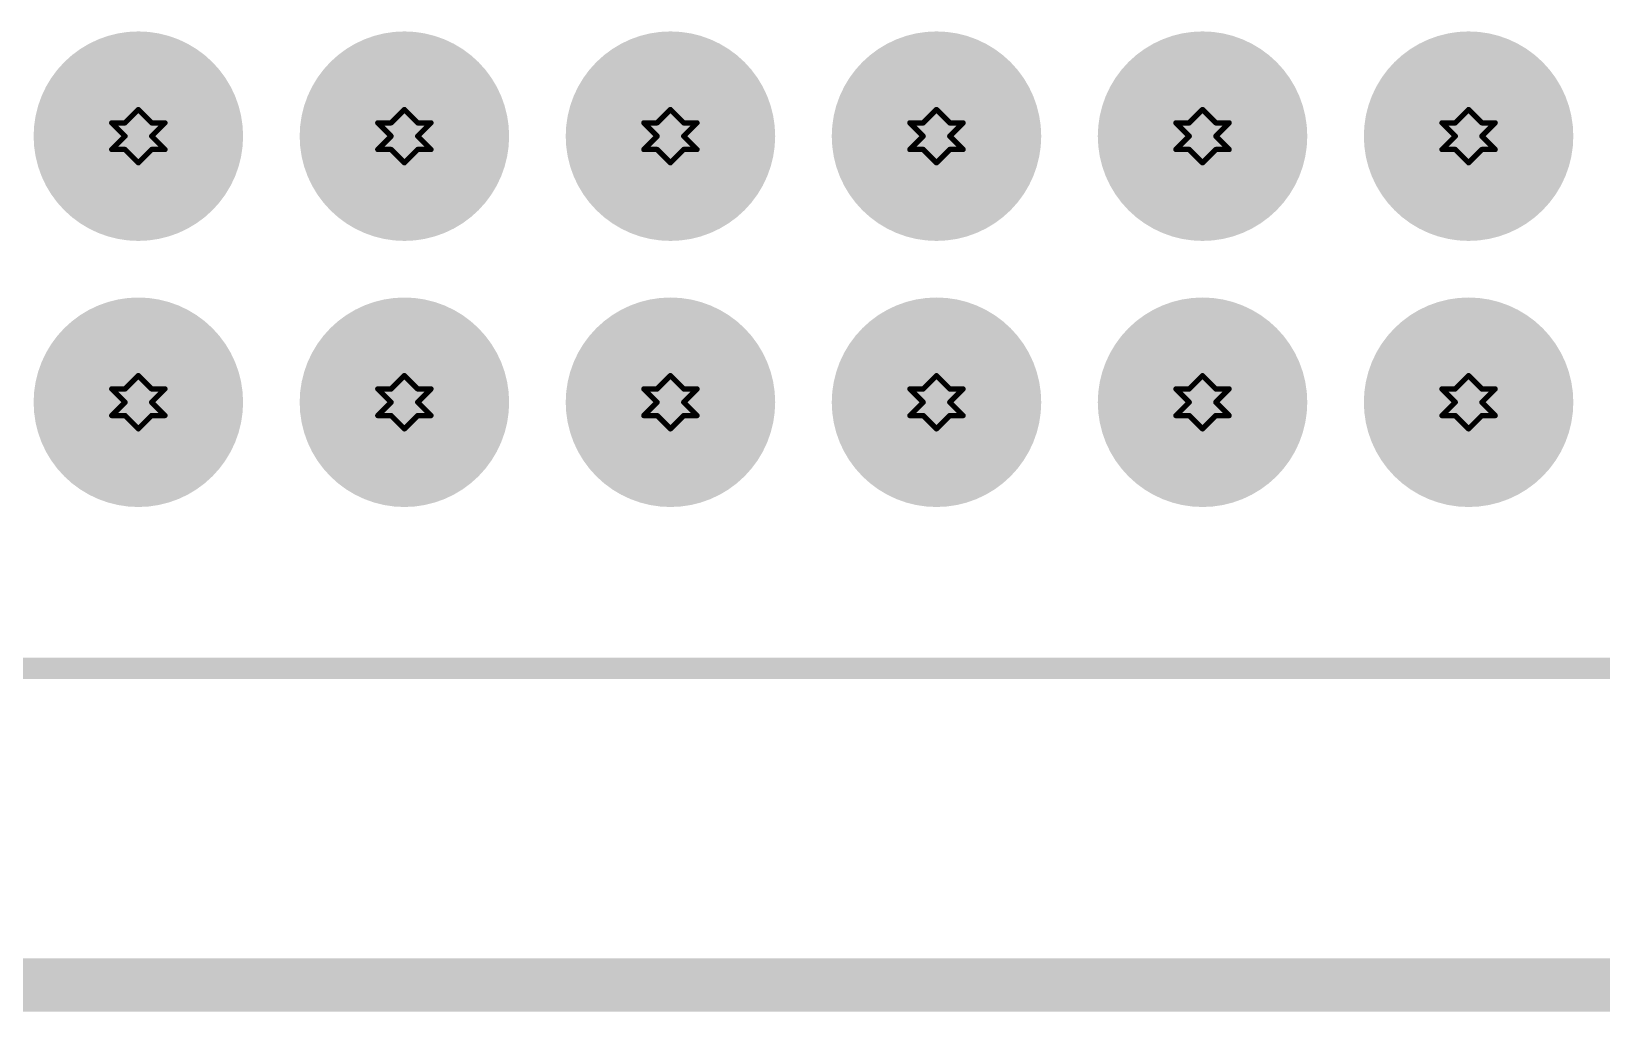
# Model space of a CAD drawing. Header units: millimetres. Extents: x 3.26 to 13.14, y 5.38 to 10.83.
# Drawn here: x 8.16 to 8.75, y 5.99 to 6.358 of the extents above; entities that cross this region are included whole.
import ezdxf

# ---------------------------------------------------------------- set-up
doc = ezdxf.new("R2010")
doc.units = ezdxf.units.MM
doc.header["$MEASUREMENT"] = 0
for name, color, linetype in [('BottomLayer', 5, 'Continuous'), ('BottomSolder', 6, 'Continuous'), ('DrillDrawing', 1, 'Continuous'), ('KeepOutLayer', 6, 'Continuous'), ('Mechanical1', 6, 'Continuous'), ('MultiLayer', 9, 'Continuous'), ('TopLayer', 1, 'Continuous'), ('TopSolder', 216, 'Continuous'), ('ViaHoleLayer', 16, 'Continuous')]:
    doc.layers.add(name, color=color, linetype=linetype)

msp = doc.modelspace()

# ---------------------------------------------------------------- linework, layer by layer
at = {"layer": 'BottomLayer', "const_width": 0.03937}
for points in [[(8.18032, 6.319, 1), (8.21969, 6.319, 1)], [(8.28032, 6.319, 1), (8.31969, 6.319, 1)], [(8.38032, 6.319, 1), (8.41969, 6.319, 1)], [(8.48032, 6.319, 1), (8.51969, 6.319, 1)], [(8.58032, 6.319, 1), (8.61969, 6.319, 1)], [(8.68032, 6.319, 1), (8.71969, 6.319, 1)], [(8.18032, 6.219, 1), (8.21969, 6.219, 1)], [(8.28032, 6.219, 1), (8.31969, 6.219, 1)], [(8.38032, 6.219, 1), (8.41969, 6.219, 1)], [(8.48032, 6.219, 1), (8.51969, 6.219, 1)], [(8.58032, 6.219, 1), (8.61969, 6.219, 1)], [(8.68032, 6.219, 1), (8.71969, 6.219, 1)]]:
    msp.add_lwpolyline(points, format="xyb", close=True, dxfattribs=at)
at = {"layer": 'BottomSolder', "const_width": 0.03937}
for points in [[(8.18032, 6.319, 1), (8.21969, 6.319, 1)], [(8.28032, 6.319, 1), (8.31969, 6.319, 1)], [(8.38032, 6.319, 1), (8.41969, 6.319, 1)], [(8.48032, 6.319, 1), (8.51969, 6.319, 1)], [(8.58032, 6.319, 1), (8.61969, 6.319, 1)], [(8.68032, 6.319, 1), (8.71969, 6.319, 1)], [(8.18032, 6.219, 1), (8.21969, 6.219, 1)], [(8.28032, 6.219, 1), (8.31969, 6.219, 1)], [(8.38032, 6.219, 1), (8.41969, 6.219, 1)], [(8.48032, 6.219, 1), (8.51969, 6.219, 1)], [(8.58032, 6.219, 1), (8.61969, 6.219, 1)], [(8.68032, 6.219, 1), (8.71969, 6.219, 1)]]:
    msp.add_lwpolyline(points, format="xyb", close=True, dxfattribs=at)
at = {"layer": 'DrillDrawing', "const_width": 0.002}
for points in [[(8.195, 6.324), (8.2, 6.329)], [(8.2, 6.329), (8.205, 6.324)], [(8.295, 6.324), (8.3, 6.329)], [(8.3, 6.329), (8.305, 6.324)], [(8.395, 6.324), (8.4, 6.329)], [(8.4, 6.329), (8.405, 6.324)], [(8.495, 6.324), (8.5, 6.329)], [(8.5, 6.329), (8.505, 6.324)], [(8.595, 6.324), (8.6, 6.329)], [(8.6, 6.329), (8.605, 6.324)], [(8.695, 6.324), (8.7, 6.329)], [(8.7, 6.329), (8.705, 6.324)], [(8.19, 6.324), (8.195, 6.319)], [(8.19, 6.324), (8.195, 6.324)], [(8.205, 6.324), (8.21, 6.324)], [(8.205, 6.319), (8.21, 6.324)], [(8.29, 6.324), (8.295, 6.319)], [(8.29, 6.324), (8.295, 6.324)], [(8.305, 6.324), (8.31, 6.324)], [(8.305, 6.319), (8.31, 6.324)], [(8.39, 6.324), (8.395, 6.319)], [(8.39, 6.324), (8.395, 6.324)], [(8.405, 6.324), (8.41, 6.324)], [(8.405, 6.319), (8.41, 6.324)], [(8.49, 6.324), (8.495, 6.319)], [(8.49, 6.324), (8.495, 6.324)], [(8.505, 6.324), (8.51, 6.324)], [(8.505, 6.319), (8.51, 6.324)], [(8.59, 6.324), (8.595, 6.319)], [(8.59, 6.324), (8.595, 6.324)], [(8.605, 6.324), (8.61, 6.324)], [(8.605, 6.319), (8.61, 6.324)], [(8.69, 6.324), (8.695, 6.319)], [(8.69, 6.324), (8.695, 6.324)], [(8.705, 6.324), (8.71, 6.324)], [(8.705, 6.319), (8.71, 6.324)], [(8.19, 6.314), (8.195, 6.319)], [(8.205, 6.319), (8.21, 6.314)], [(8.29, 6.314), (8.295, 6.319)], [(8.305, 6.319), (8.31, 6.314)], [(8.39, 6.314), (8.395, 6.319)], [(8.405, 6.319), (8.41, 6.314)], [(8.49, 6.314), (8.495, 6.319)], [(8.505, 6.319), (8.51, 6.314)], [(8.59, 6.314), (8.595, 6.319)], [(8.605, 6.319), (8.61, 6.314)], [(8.69, 6.314), (8.695, 6.319)], [(8.705, 6.319), (8.71, 6.314)], [(8.19, 6.314), (8.195, 6.314)], [(8.195, 6.314), (8.2, 6.309)], [(8.2, 6.309), (8.205, 6.314)], [(8.205, 6.314), (8.21, 6.314)], [(8.29, 6.314), (8.295, 6.314)], [(8.295, 6.314), (8.3, 6.309)], [(8.3, 6.309), (8.305, 6.314)], [(8.305, 6.314), (8.31, 6.314)], [(8.39, 6.314), (8.395, 6.314)], [(8.395, 6.314), (8.4, 6.309)], [(8.4, 6.309), (8.405, 6.314)], [(8.405, 6.314), (8.41, 6.314)], [(8.49, 6.314), (8.495, 6.314)], [(8.495, 6.314), (8.5, 6.309)], [(8.5, 6.309), (8.505, 6.314)], [(8.505, 6.314), (8.51, 6.314)], [(8.59, 6.314), (8.595, 6.314)], [(8.595, 6.314), (8.6, 6.309)], [(8.6, 6.309), (8.605, 6.314)], [(8.605, 6.314), (8.61, 6.314)], [(8.69, 6.314), (8.695, 6.314)], [(8.695, 6.314), (8.7, 6.309)], [(8.7, 6.309), (8.705, 6.314)], [(8.705, 6.314), (8.71, 6.314)], [(8.195, 6.224), (8.2, 6.229)], [(8.2, 6.229), (8.205, 6.224)], [(8.295, 6.224), (8.3, 6.229)], [(8.3, 6.229), (8.305, 6.224)], [(8.395, 6.224), (8.4, 6.229)], [(8.4, 6.229), (8.405, 6.224)], [(8.495, 6.224), (8.5, 6.229)], [(8.5, 6.229), (8.505, 6.224)], [(8.595, 6.224), (8.6, 6.229)], [(8.6, 6.229), (8.605, 6.224)], [(8.695, 6.224), (8.7, 6.229)], [(8.7, 6.229), (8.705, 6.224)], [(8.19, 6.224), (8.195, 6.219)], [(8.19, 6.224), (8.195, 6.224)], [(8.205, 6.224), (8.21, 6.224)], [(8.205, 6.219), (8.21, 6.224)], [(8.29, 6.224), (8.295, 6.219)], [(8.29, 6.224), (8.295, 6.224)], [(8.305, 6.224), (8.31, 6.224)], [(8.305, 6.219), (8.31, 6.224)], [(8.39, 6.224), (8.395, 6.219)], [(8.39, 6.224), (8.395, 6.224)], [(8.405, 6.224), (8.41, 6.224)], [(8.405, 6.219), (8.41, 6.224)], [(8.49, 6.224), (8.495, 6.219)], [(8.49, 6.224), (8.495, 6.224)], [(8.505, 6.224), (8.51, 6.224)], [(8.505, 6.219), (8.51, 6.224)], [(8.59, 6.224), (8.595, 6.219)], [(8.59, 6.224), (8.595, 6.224)], [(8.605, 6.224), (8.61, 6.224)], [(8.605, 6.219), (8.61, 6.224)], [(8.69, 6.224), (8.695, 6.219)], [(8.69, 6.224), (8.695, 6.224)], [(8.705, 6.224), (8.71, 6.224)], [(8.705, 6.219), (8.71, 6.224)], [(8.19, 6.214), (8.195, 6.219)], [(8.19, 6.214), (8.195, 6.214)], [(8.195, 6.214), (8.2, 6.209)], [(8.2, 6.209), (8.205, 6.214)], [(8.205, 6.219), (8.21, 6.214)], [(8.205, 6.214), (8.21, 6.214)], [(8.29, 6.214), (8.295, 6.219)], [(8.29, 6.214), (8.295, 6.214)], [(8.295, 6.214), (8.3, 6.209)], [(8.3, 6.209), (8.305, 6.214)], [(8.305, 6.219), (8.31, 6.214)], [(8.305, 6.214), (8.31, 6.214)], [(8.39, 6.214), (8.395, 6.219)], [(8.39, 6.214), (8.395, 6.214)], [(8.395, 6.214), (8.4, 6.209)], [(8.4, 6.209), (8.405, 6.214)], [(8.405, 6.219), (8.41, 6.214)], [(8.405, 6.214), (8.41, 6.214)], [(8.49, 6.214), (8.495, 6.219)], [(8.49, 6.214), (8.495, 6.214)], [(8.495, 6.214), (8.5, 6.209)], [(8.5, 6.209), (8.505, 6.214)], [(8.505, 6.219), (8.51, 6.214)], [(8.505, 6.214), (8.51, 6.214)], [(8.59, 6.214), (8.595, 6.219)], [(8.59, 6.214), (8.595, 6.214)], [(8.595, 6.214), (8.6, 6.209)], [(8.6, 6.209), (8.605, 6.214)], [(8.605, 6.219), (8.61, 6.214)], [(8.605, 6.214), (8.61, 6.214)], [(8.69, 6.214), (8.695, 6.219)], [(8.69, 6.214), (8.695, 6.214)], [(8.695, 6.214), (8.7, 6.209)], [(8.7, 6.209), (8.705, 6.214)], [(8.705, 6.219), (8.71, 6.214)], [(8.705, 6.214), (8.71, 6.214)]]:
    msp.add_lwpolyline(points, dxfattribs=at)
at = {"layer": 'DrillDrawing', "const_width": 0.001}
for points in [[(8.1995, 6.329, 1), (8.2005, 6.329, 1)], [(8.1995, 6.329, 1), (8.2005, 6.329, 1)], [(8.2995, 6.329, 1), (8.3005, 6.329, 1)], [(8.2995, 6.329, 1), (8.3005, 6.329, 1)], [(8.3995, 6.329, 1), (8.4005, 6.329, 1)], [(8.3995, 6.329, 1), (8.4005, 6.329, 1)], [(8.4995, 6.329, 1), (8.5005, 6.329, 1)], [(8.4995, 6.329, 1), (8.5005, 6.329, 1)], [(8.5995, 6.329, 1), (8.6005, 6.329, 1)], [(8.5995, 6.329, 1), (8.6005, 6.329, 1)], [(8.6995, 6.329, 1), (8.7005, 6.329, 1)], [(8.6995, 6.329, 1), (8.7005, 6.329, 1)], [(8.1895, 6.324, 1), (8.1905, 6.324, 1)], [(8.1895, 6.324, 1), (8.1905, 6.324, 1)], [(8.1945, 6.324, 1), (8.1955, 6.324, 1)], [(8.1945, 6.324, 1), (8.1955, 6.324, 1)], [(8.2045, 6.324, 1), (8.2055, 6.324, 1)], [(8.2045, 6.324, 1), (8.2055, 6.324, 1)], [(8.2095, 6.324, 1), (8.2105, 6.324, 1)], [(8.2095, 6.324, 1), (8.2105, 6.324, 1)], [(8.2895, 6.324, 1), (8.2905, 6.324, 1)], [(8.2895, 6.324, 1), (8.2905, 6.324, 1)], [(8.2945, 6.324, 1), (8.2955, 6.324, 1)], [(8.2945, 6.324, 1), (8.2955, 6.324, 1)], [(8.3045, 6.324, 1), (8.3055, 6.324, 1)], [(8.3045, 6.324, 1), (8.3055, 6.324, 1)], [(8.3095, 6.324, 1), (8.3105, 6.324, 1)], [(8.3095, 6.324, 1), (8.3105, 6.324, 1)], [(8.3895, 6.324, 1), (8.3905, 6.324, 1)], [(8.3895, 6.324, 1), (8.3905, 6.324, 1)], [(8.3945, 6.324, 1), (8.3955, 6.324, 1)], [(8.3945, 6.324, 1), (8.3955, 6.324, 1)], [(8.4045, 6.324, 1), (8.4055, 6.324, 1)], [(8.4045, 6.324, 1), (8.4055, 6.324, 1)], [(8.4095, 6.324, 1), (8.4105, 6.324, 1)], [(8.4095, 6.324, 1), (8.4105, 6.324, 1)], [(8.4895, 6.324, 1), (8.4905, 6.324, 1)], [(8.4895, 6.324, 1), (8.4905, 6.324, 1)], [(8.4945, 6.324, 1), (8.4955, 6.324, 1)], [(8.4945, 6.324, 1), (8.4955, 6.324, 1)], [(8.5045, 6.324, 1), (8.5055, 6.324, 1)], [(8.5045, 6.324, 1), (8.5055, 6.324, 1)], [(8.5095, 6.324, 1), (8.5105, 6.324, 1)], [(8.5095, 6.324, 1), (8.5105, 6.324, 1)], [(8.5895, 6.324, 1), (8.5905, 6.324, 1)], [(8.5895, 6.324, 1), (8.5905, 6.324, 1)], [(8.5945, 6.324, 1), (8.5955, 6.324, 1)], [(8.5945, 6.324, 1), (8.5955, 6.324, 1)], [(8.6045, 6.324, 1), (8.6055, 6.324, 1)], [(8.6045, 6.324, 1), (8.6055, 6.324, 1)], [(8.6095, 6.324, 1), (8.6105, 6.324, 1)], [(8.6095, 6.324, 1), (8.6105, 6.324, 1)], [(8.6895, 6.324, 1), (8.6905, 6.324, 1)], [(8.6895, 6.324, 1), (8.6905, 6.324, 1)], [(8.6945, 6.324, 1), (8.6955, 6.324, 1)], [(8.6945, 6.324, 1), (8.6955, 6.324, 1)], [(8.7045, 6.324, 1), (8.7055, 6.324, 1)], [(8.7045, 6.324, 1), (8.7055, 6.324, 1)], [(8.7095, 6.324, 1), (8.7105, 6.324, 1)], [(8.7095, 6.324, 1), (8.7105, 6.324, 1)], [(8.1945, 6.319, 1), (8.1955, 6.319, 1)], [(8.1945, 6.319, 1), (8.1955, 6.319, 1)], [(8.2045, 6.319, 1), (8.2055, 6.319, 1)], [(8.2045, 6.319, 1), (8.2055, 6.319, 1)], [(8.2945, 6.319, 1), (8.2955, 6.319, 1)], [(8.2945, 6.319, 1), (8.2955, 6.319, 1)], [(8.3045, 6.319, 1), (8.3055, 6.319, 1)], [(8.3045, 6.319, 1), (8.3055, 6.319, 1)], [(8.3945, 6.319, 1), (8.3955, 6.319, 1)], [(8.3945, 6.319, 1), (8.3955, 6.319, 1)], [(8.4045, 6.319, 1), (8.4055, 6.319, 1)], [(8.4045, 6.319, 1), (8.4055, 6.319, 1)], [(8.4945, 6.319, 1), (8.4955, 6.319, 1)], [(8.4945, 6.319, 1), (8.4955, 6.319, 1)], [(8.5045, 6.319, 1), (8.5055, 6.319, 1)], [(8.5045, 6.319, 1), (8.5055, 6.319, 1)], [(8.5945, 6.319, 1), (8.5955, 6.319, 1)], [(8.5945, 6.319, 1), (8.5955, 6.319, 1)], [(8.6045, 6.319, 1), (8.6055, 6.319, 1)], [(8.6045, 6.319, 1), (8.6055, 6.319, 1)], [(8.6945, 6.319, 1), (8.6955, 6.319, 1)], [(8.6945, 6.319, 1), (8.6955, 6.319, 1)], [(8.7045, 6.319, 1), (8.7055, 6.319, 1)], [(8.7045, 6.319, 1), (8.7055, 6.319, 1)], [(8.1895, 6.314, 1), (8.1905, 6.314, 1)], [(8.1895, 6.314, 1), (8.1905, 6.314, 1)], [(8.1945, 6.314, 1), (8.1955, 6.314, 1)], [(8.1945, 6.314, 1), (8.1955, 6.314, 1)], [(8.1995, 6.309, 1), (8.2005, 6.309, 1)], [(8.1995, 6.309, 1), (8.2005, 6.309, 1)], [(8.2045, 6.314, 1), (8.2055, 6.314, 1)], [(8.2045, 6.314, 1), (8.2055, 6.314, 1)], [(8.2095, 6.314, 1), (8.2105, 6.314, 1)], [(8.2095, 6.314, 1), (8.2105, 6.314, 1)], [(8.2895, 6.314, 1), (8.2905, 6.314, 1)], [(8.2895, 6.314, 1), (8.2905, 6.314, 1)], [(8.2945, 6.314, 1), (8.2955, 6.314, 1)], [(8.2945, 6.314, 1), (8.2955, 6.314, 1)], [(8.2995, 6.309, 1), (8.3005, 6.309, 1)], [(8.2995, 6.309, 1), (8.3005, 6.309, 1)], [(8.3045, 6.314, 1), (8.3055, 6.314, 1)], [(8.3045, 6.314, 1), (8.3055, 6.314, 1)], [(8.3095, 6.314, 1), (8.3105, 6.314, 1)], [(8.3095, 6.314, 1), (8.3105, 6.314, 1)], [(8.3895, 6.314, 1), (8.3905, 6.314, 1)], [(8.3895, 6.314, 1), (8.3905, 6.314, 1)], [(8.3945, 6.314, 1), (8.3955, 6.314, 1)], [(8.3945, 6.314, 1), (8.3955, 6.314, 1)], [(8.3995, 6.309, 1), (8.4005, 6.309, 1)], [(8.3995, 6.309, 1), (8.4005, 6.309, 1)], [(8.4045, 6.314, 1), (8.4055, 6.314, 1)], [(8.4045, 6.314, 1), (8.4055, 6.314, 1)], [(8.4095, 6.314, 1), (8.4105, 6.314, 1)], [(8.4095, 6.314, 1), (8.4105, 6.314, 1)], [(8.4895, 6.314, 1), (8.4905, 6.314, 1)], [(8.4895, 6.314, 1), (8.4905, 6.314, 1)], [(8.4945, 6.314, 1), (8.4955, 6.314, 1)], [(8.4945, 6.314, 1), (8.4955, 6.314, 1)], [(8.4995, 6.309, 1), (8.5005, 6.309, 1)], [(8.4995, 6.309, 1), (8.5005, 6.309, 1)], [(8.5045, 6.314, 1), (8.5055, 6.314, 1)], [(8.5045, 6.314, 1), (8.5055, 6.314, 1)], [(8.5095, 6.314, 1), (8.5105, 6.314, 1)], [(8.5095, 6.314, 1), (8.5105, 6.314, 1)], [(8.5895, 6.314, 1), (8.5905, 6.314, 1)], [(8.5895, 6.314, 1), (8.5905, 6.314, 1)], [(8.5945, 6.314, 1), (8.5955, 6.314, 1)], [(8.5945, 6.314, 1), (8.5955, 6.314, 1)], [(8.5995, 6.309, 1), (8.6005, 6.309, 1)], [(8.5995, 6.309, 1), (8.6005, 6.309, 1)], [(8.6045, 6.314, 1), (8.6055, 6.314, 1)], [(8.6045, 6.314, 1), (8.6055, 6.314, 1)], [(8.6095, 6.314, 1), (8.6105, 6.314, 1)], [(8.6095, 6.314, 1), (8.6105, 6.314, 1)], [(8.6895, 6.314, 1), (8.6905, 6.314, 1)], [(8.6895, 6.314, 1), (8.6905, 6.314, 1)], [(8.6945, 6.314, 1), (8.6955, 6.314, 1)], [(8.6945, 6.314, 1), (8.6955, 6.314, 1)], [(8.6995, 6.309, 1), (8.7005, 6.309, 1)], [(8.6995, 6.309, 1), (8.7005, 6.309, 1)], [(8.7045, 6.314, 1), (8.7055, 6.314, 1)], [(8.7045, 6.314, 1), (8.7055, 6.314, 1)], [(8.7095, 6.314, 1), (8.7105, 6.314, 1)], [(8.7095, 6.314, 1), (8.7105, 6.314, 1)], [(8.1995, 6.229, 1), (8.2005, 6.229, 1)], [(8.1995, 6.229, 1), (8.2005, 6.229, 1)], [(8.2995, 6.229, 1), (8.3005, 6.229, 1)], [(8.2995, 6.229, 1), (8.3005, 6.229, 1)], [(8.3995, 6.229, 1), (8.4005, 6.229, 1)], [(8.3995, 6.229, 1), (8.4005, 6.229, 1)], [(8.4995, 6.229, 1), (8.5005, 6.229, 1)], [(8.4995, 6.229, 1), (8.5005, 6.229, 1)], [(8.5995, 6.229, 1), (8.6005, 6.229, 1)], [(8.5995, 6.229, 1), (8.6005, 6.229, 1)], [(8.6995, 6.229, 1), (8.7005, 6.229, 1)], [(8.6995, 6.229, 1), (8.7005, 6.229, 1)], [(8.1895, 6.224, 1), (8.1905, 6.224, 1)], [(8.1895, 6.224, 1), (8.1905, 6.224, 1)], [(8.1945, 6.224, 1), (8.1955, 6.224, 1)], [(8.1945, 6.224, 1), (8.1955, 6.224, 1)], [(8.2045, 6.224, 1), (8.2055, 6.224, 1)], [(8.2045, 6.224, 1), (8.2055, 6.224, 1)], [(8.2095, 6.224, 1), (8.2105, 6.224, 1)], [(8.2095, 6.224, 1), (8.2105, 6.224, 1)], [(8.2895, 6.224, 1), (8.2905, 6.224, 1)], [(8.2895, 6.224, 1), (8.2905, 6.224, 1)], [(8.2945, 6.224, 1), (8.2955, 6.224, 1)], [(8.2945, 6.224, 1), (8.2955, 6.224, 1)], [(8.3045, 6.224, 1), (8.3055, 6.224, 1)], [(8.3045, 6.224, 1), (8.3055, 6.224, 1)], [(8.3095, 6.224, 1), (8.3105, 6.224, 1)], [(8.3095, 6.224, 1), (8.3105, 6.224, 1)], [(8.3895, 6.224, 1), (8.3905, 6.224, 1)], [(8.3895, 6.224, 1), (8.3905, 6.224, 1)], [(8.3945, 6.224, 1), (8.3955, 6.224, 1)], [(8.3945, 6.224, 1), (8.3955, 6.224, 1)], [(8.4045, 6.224, 1), (8.4055, 6.224, 1)], [(8.4045, 6.224, 1), (8.4055, 6.224, 1)], [(8.4095, 6.224, 1), (8.4105, 6.224, 1)], [(8.4095, 6.224, 1), (8.4105, 6.224, 1)], [(8.4895, 6.224, 1), (8.4905, 6.224, 1)], [(8.4895, 6.224, 1), (8.4905, 6.224, 1)], [(8.4945, 6.224, 1), (8.4955, 6.224, 1)], [(8.4945, 6.224, 1), (8.4955, 6.224, 1)], [(8.5045, 6.224, 1), (8.5055, 6.224, 1)], [(8.5045, 6.224, 1), (8.5055, 6.224, 1)], [(8.5095, 6.224, 1), (8.5105, 6.224, 1)], [(8.5095, 6.224, 1), (8.5105, 6.224, 1)], [(8.5895, 6.224, 1), (8.5905, 6.224, 1)], [(8.5895, 6.224, 1), (8.5905, 6.224, 1)], [(8.5945, 6.224, 1), (8.5955, 6.224, 1)], [(8.5945, 6.224, 1), (8.5955, 6.224, 1)], [(8.6045, 6.224, 1), (8.6055, 6.224, 1)], [(8.6045, 6.224, 1), (8.6055, 6.224, 1)], [(8.6095, 6.224, 1), (8.6105, 6.224, 1)], [(8.6095, 6.224, 1), (8.6105, 6.224, 1)], [(8.6895, 6.224, 1), (8.6905, 6.224, 1)], [(8.6895, 6.224, 1), (8.6905, 6.224, 1)], [(8.6945, 6.224, 1), (8.6955, 6.224, 1)], [(8.6945, 6.224, 1), (8.6955, 6.224, 1)], [(8.7045, 6.224, 1), (8.7055, 6.224, 1)], [(8.7045, 6.224, 1), (8.7055, 6.224, 1)], [(8.7095, 6.224, 1), (8.7105, 6.224, 1)], [(8.7095, 6.224, 1), (8.7105, 6.224, 1)], [(8.1895, 6.214, 1), (8.1905, 6.214, 1)], [(8.1895, 6.214, 1), (8.1905, 6.214, 1)], [(8.1945, 6.219, 1), (8.1955, 6.219, 1)], [(8.1945, 6.219, 1), (8.1955, 6.219, 1)], [(8.1945, 6.214, 1), (8.1955, 6.214, 1)], [(8.1945, 6.214, 1), (8.1955, 6.214, 1)], [(8.2045, 6.219, 1), (8.2055, 6.219, 1)], [(8.2045, 6.219, 1), (8.2055, 6.219, 1)], [(8.2045, 6.214, 1), (8.2055, 6.214, 1)], [(8.2045, 6.214, 1), (8.2055, 6.214, 1)], [(8.2095, 6.214, 1), (8.2105, 6.214, 1)], [(8.2095, 6.214, 1), (8.2105, 6.214, 1)], [(8.2895, 6.214, 1), (8.2905, 6.214, 1)], [(8.2895, 6.214, 1), (8.2905, 6.214, 1)], [(8.2945, 6.219, 1), (8.2955, 6.219, 1)], [(8.2945, 6.219, 1), (8.2955, 6.219, 1)], [(8.2945, 6.214, 1), (8.2955, 6.214, 1)], [(8.2945, 6.214, 1), (8.2955, 6.214, 1)], [(8.3045, 6.219, 1), (8.3055, 6.219, 1)], [(8.3045, 6.219, 1), (8.3055, 6.219, 1)], [(8.3045, 6.214, 1), (8.3055, 6.214, 1)], [(8.3045, 6.214, 1), (8.3055, 6.214, 1)], [(8.3095, 6.214, 1), (8.3105, 6.214, 1)], [(8.3095, 6.214, 1), (8.3105, 6.214, 1)], [(8.3895, 6.214, 1), (8.3905, 6.214, 1)], [(8.3895, 6.214, 1), (8.3905, 6.214, 1)], [(8.3945, 6.219, 1), (8.3955, 6.219, 1)], [(8.3945, 6.219, 1), (8.3955, 6.219, 1)], [(8.3945, 6.214, 1), (8.3955, 6.214, 1)], [(8.3945, 6.214, 1), (8.3955, 6.214, 1)], [(8.4045, 6.219, 1), (8.4055, 6.219, 1)], [(8.4045, 6.219, 1), (8.4055, 6.219, 1)], [(8.4045, 6.214, 1), (8.4055, 6.214, 1)], [(8.4045, 6.214, 1), (8.4055, 6.214, 1)], [(8.4095, 6.214, 1), (8.4105, 6.214, 1)], [(8.4095, 6.214, 1), (8.4105, 6.214, 1)], [(8.4895, 6.214, 1), (8.4905, 6.214, 1)], [(8.4895, 6.214, 1), (8.4905, 6.214, 1)], [(8.4945, 6.219, 1), (8.4955, 6.219, 1)], [(8.4945, 6.219, 1), (8.4955, 6.219, 1)], [(8.4945, 6.214, 1), (8.4955, 6.214, 1)], [(8.4945, 6.214, 1), (8.4955, 6.214, 1)], [(8.5045, 6.219, 1), (8.5055, 6.219, 1)], [(8.5045, 6.219, 1), (8.5055, 6.219, 1)], [(8.5045, 6.214, 1), (8.5055, 6.214, 1)], [(8.5045, 6.214, 1), (8.5055, 6.214, 1)], [(8.5095, 6.214, 1), (8.5105, 6.214, 1)], [(8.5095, 6.214, 1), (8.5105, 6.214, 1)], [(8.5895, 6.214, 1), (8.5905, 6.214, 1)], [(8.5895, 6.214, 1), (8.5905, 6.214, 1)], [(8.5945, 6.219, 1), (8.5955, 6.219, 1)], [(8.5945, 6.219, 1), (8.5955, 6.219, 1)], [(8.5945, 6.214, 1), (8.5955, 6.214, 1)], [(8.5945, 6.214, 1), (8.5955, 6.214, 1)], [(8.6045, 6.219, 1), (8.6055, 6.219, 1)], [(8.6045, 6.219, 1), (8.6055, 6.219, 1)], [(8.6045, 6.214, 1), (8.6055, 6.214, 1)], [(8.6045, 6.214, 1), (8.6055, 6.214, 1)], [(8.6095, 6.214, 1), (8.6105, 6.214, 1)], [(8.6095, 6.214, 1), (8.6105, 6.214, 1)], [(8.6895, 6.214, 1), (8.6905, 6.214, 1)], [(8.6895, 6.214, 1), (8.6905, 6.214, 1)], [(8.6945, 6.219, 1), (8.6955, 6.219, 1)], [(8.6945, 6.219, 1), (8.6955, 6.219, 1)], [(8.6945, 6.214, 1), (8.6955, 6.214, 1)], [(8.6945, 6.214, 1), (8.6955, 6.214, 1)], [(8.7045, 6.219, 1), (8.7055, 6.219, 1)], [(8.7045, 6.219, 1), (8.7055, 6.219, 1)], [(8.7045, 6.214, 1), (8.7055, 6.214, 1)], [(8.7045, 6.214, 1), (8.7055, 6.214, 1)], [(8.7095, 6.214, 1), (8.7105, 6.214, 1)], [(8.7095, 6.214, 1), (8.7105, 6.214, 1)], [(8.1995, 6.209, 1), (8.2005, 6.209, 1)], [(8.1995, 6.209, 1), (8.2005, 6.209, 1)], [(8.2995, 6.209, 1), (8.3005, 6.209, 1)], [(8.2995, 6.209, 1), (8.3005, 6.209, 1)], [(8.3995, 6.209, 1), (8.4005, 6.209, 1)], [(8.3995, 6.209, 1), (8.4005, 6.209, 1)], [(8.4995, 6.209, 1), (8.5005, 6.209, 1)], [(8.4995, 6.209, 1), (8.5005, 6.209, 1)], [(8.5995, 6.209, 1), (8.6005, 6.209, 1)], [(8.5995, 6.209, 1), (8.6005, 6.209, 1)], [(8.6995, 6.209, 1), (8.7005, 6.209, 1)], [(8.6995, 6.209, 1), (8.7005, 6.209, 1)]]:
    msp.add_lwpolyline(points, format="xyb", close=True, dxfattribs=at)
at = {"layer": 'KeepOutLayer', "const_width": 0.008}
msp.add_lwpolyline([(4.24, 6.119), (10.09, 6.119)], dxfattribs=at)
at = {"layer": 'Mechanical1', "const_width": 0.02}
msp.add_lwpolyline([(4, 6), (10.299, 6)], dxfattribs=at)
at = {"layer": 'MultiLayer', "const_width": 0.03937}
for points in [[(8.18032, 6.319, 1), (8.21969, 6.319, 1)], [(8.28032, 6.319, 1), (8.31969, 6.319, 1)], [(8.38032, 6.319, 1), (8.41969, 6.319, 1)], [(8.48032, 6.319, 1), (8.51969, 6.319, 1)], [(8.58032, 6.319, 1), (8.61969, 6.319, 1)], [(8.68032, 6.319, 1), (8.71969, 6.319, 1)], [(8.18032, 6.219, 1), (8.21969, 6.219, 1)], [(8.28032, 6.219, 1), (8.31969, 6.219, 1)], [(8.38032, 6.219, 1), (8.41969, 6.219, 1)], [(8.48032, 6.219, 1), (8.51969, 6.219, 1)], [(8.58032, 6.219, 1), (8.61969, 6.219, 1)], [(8.68032, 6.219, 1), (8.71969, 6.219, 1)]]:
    msp.add_lwpolyline(points, format="xyb", close=True, dxfattribs=at)
at = {"layer": 'TopLayer', "const_width": 0.03937}
for points in [[(8.18032, 6.319, 1), (8.21969, 6.319, 1)], [(8.28032, 6.319, 1), (8.31969, 6.319, 1)], [(8.38032, 6.319, 1), (8.41969, 6.319, 1)], [(8.48032, 6.319, 1), (8.51969, 6.319, 1)], [(8.58032, 6.319, 1), (8.61969, 6.319, 1)], [(8.68032, 6.319, 1), (8.71969, 6.319, 1)], [(8.18032, 6.219, 1), (8.21969, 6.219, 1)], [(8.28032, 6.219, 1), (8.31969, 6.219, 1)], [(8.38032, 6.219, 1), (8.41969, 6.219, 1)], [(8.48032, 6.219, 1), (8.51969, 6.219, 1)], [(8.58032, 6.219, 1), (8.61969, 6.219, 1)], [(8.68032, 6.219, 1), (8.71969, 6.219, 1)]]:
    msp.add_lwpolyline(points, format="xyb", close=True, dxfattribs=at)
at = {"layer": 'TopSolder', "const_width": 0.03937}
for points in [[(8.18032, 6.319, 1), (8.21969, 6.319, 1)], [(8.28032, 6.319, 1), (8.31969, 6.319, 1)], [(8.38032, 6.319, 1), (8.41969, 6.319, 1)], [(8.48032, 6.319, 1), (8.51969, 6.319, 1)], [(8.58032, 6.319, 1), (8.61969, 6.319, 1)], [(8.68032, 6.319, 1), (8.71969, 6.319, 1)], [(8.18032, 6.219, 1), (8.21969, 6.219, 1)], [(8.28032, 6.219, 1), (8.31969, 6.219, 1)], [(8.38032, 6.219, 1), (8.41969, 6.219, 1)], [(8.48032, 6.219, 1), (8.51969, 6.219, 1)], [(8.58032, 6.219, 1), (8.61969, 6.219, 1)], [(8.68032, 6.219, 1), (8.71969, 6.219, 1)]]:
    msp.add_lwpolyline(points, format="xyb", close=True, dxfattribs=at)
at = {"layer": 'ViaHoleLayer', "const_width": 0.01969}
for points in [[(8.19016, 6.319, 1), (8.20984, 6.319, 1)], [(8.29016, 6.319, 1), (8.30984, 6.319, 1)], [(8.39016, 6.319, 1), (8.40984, 6.319, 1)], [(8.49016, 6.319, 1), (8.50984, 6.319, 1)], [(8.59016, 6.319, 1), (8.60984, 6.319, 1)], [(8.69016, 6.319, 1), (8.70984, 6.319, 1)], [(8.19016, 6.219, 1), (8.20984, 6.219, 1)], [(8.29016, 6.219, 1), (8.30984, 6.219, 1)], [(8.39016, 6.219, 1), (8.40984, 6.219, 1)], [(8.49016, 6.219, 1), (8.50984, 6.219, 1)], [(8.59016, 6.219, 1), (8.60984, 6.219, 1)], [(8.69016, 6.219, 1), (8.70984, 6.219, 1)]]:
    msp.add_lwpolyline(points, format="xyb", close=True, dxfattribs=at)

doc.saveas('drawing.dxf')
